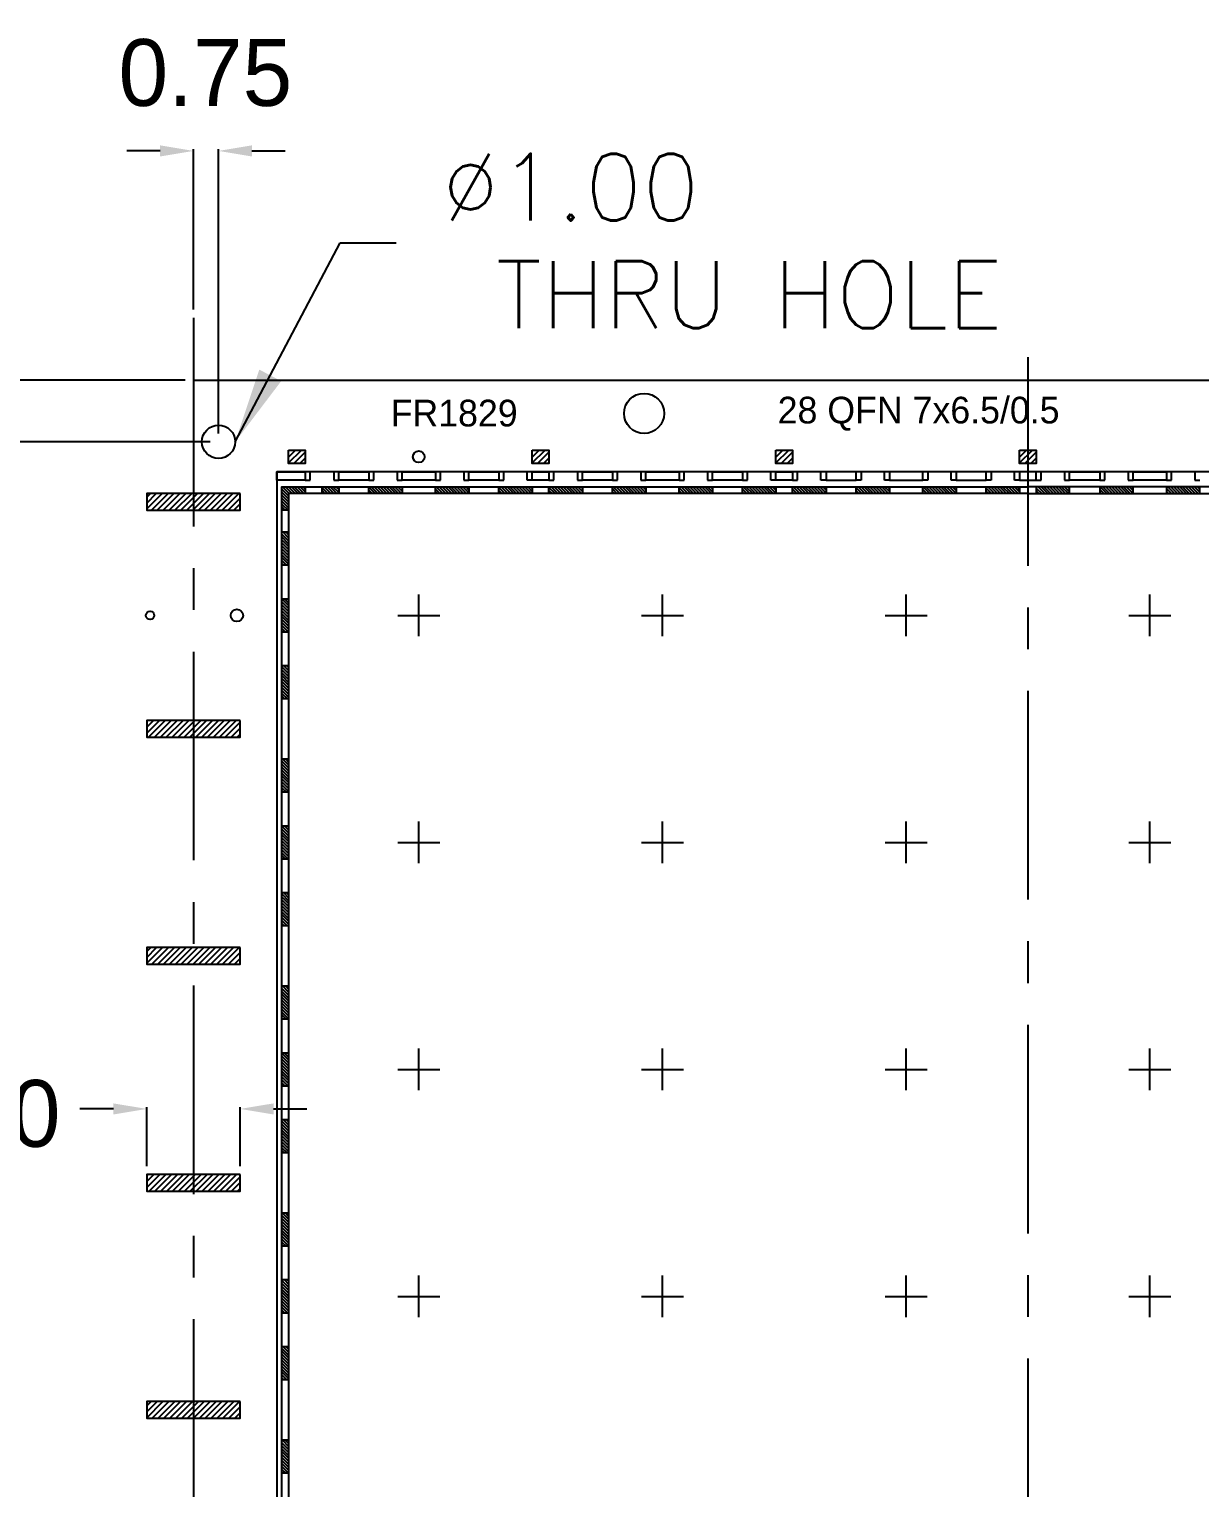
# Model space of a CAD drawing. Extents: x -371 to -96, y -307 to -115.
# Drawn here: x -291.71 to -256.64, y -258.86 to -215.17 of the extents above; entities that cross this region are included whole.
import ezdxf

# ---------------------------------------------------------------- set-up
doc = ezdxf.new("R2010")
doc.units = 0
doc.header["$LTSCALE"] = 5
doc.header["$MEASUREMENT"] = 0
doc.linetypes.add('CENTER', pattern=[2, 1.25, -0.25, 0.25, -0.25])
doc.layers.get('0').update_dxf_attribs({"linetype": 'CONTINUOUS'})
doc.layers.get('DEFPOINTS').update_dxf_attribs({"linetype": 'CONTINUOUS'})
for name, color, linetype in [('CENTER', 1, 'CENTER'), ('DIM', 3, 'CONTINUOUS'), ('half_bottom', 4, 'CONTINUOUS'), ('half_top', 6, 'CONTINUOUS')]:
    doc.layers.add(name, color=color, linetype=linetype)
doc.styles.add('ROMANS', font='romans.shx', dxfattribs={"height": 2})
doc.dimstyles.new('FRAME', dxfattribs={"dimscale": 25, "dimtxt": 0.08, "dimasz": 0.09, "dimexe": 0.04, "dimexo": 0.04, "dimgap": 0.04, "dimtad": 0, "dimdec": 3, "dimlfac": 0.1, "dimzin": 0, "dimdsep": 46, "dimtxsty": 'ROMANS', "dimcen": 0.04, "dimadec": 0, "dimazin": 0, "dimtfac": 1, "dimtdec": 3, "dimtofl": 0, "dimtmove": 2, "dimatfit": 3, "dimfxl": 1, "dimtolj": 1, "dimtzin": 0, "dimarcsym": 0})
doc.dimstyles.get("Standard").update_dxf_attribs({"dimtxt": 0.3, "dimasz": 0.2, "dimexe": 0.05, "dimexo": 0.15, "dimgap": 0.05, "dimtad": 0, "dimtoh": 1, "dimdec": 3, "dimdsep": 46, "dimtxsty": 'STANDARD', "dimcen": 0.5, "dimadec": 0, "dimazin": 0, "dimtfac": 1, "dimtdec": 3, "dimtofl": 0, "dimtmove": 0, "dimatfit": 3, "dimfxl": 1, "dimtolj": 1, "dimtzin": 0, "dimarcsym": 0})
pattern_1 = [(135, (-6.27367, 0.015), (-0.044194174, -0.044194174), [])]

# ---------------------------------------------------------------- blocks, each defined once
blk = doc.blocks.new('*D40')
at = {"layer": 'DEFPOINTS', "color": 0, "linetype": 'Continuous', "transparency": 16777216}
for p in [(-76.799, 195.546), (-76.799, 190.545), (-76.049, 186.832)]:
    blk.add_point(p, dxfattribs=at)
at = {"layer": 'DIM', "color": 0, "linetype": 'Continuous', "lineweight": -2, "transparency": 16777216}
for p, q in [((-77.799, 195.546), (-78.799, 195.546)), ((-76.799, 190.795), (-76.799, 195.596)), ((-76.049, 187.082), (-76.049, 195.596)), ((-75.049, 195.546), (-74.049, 195.546))]:
    blk.add_line(p, q, dxfattribs=at)
at = {"layer": 'DIM', "color": 0, "linetype": 'Continuous', "transparency": 16777216}
for points in [[(-77.799, 195.713), (-77.799, 195.379), (-76.799, 195.546)], [(-75.049, 195.713), (-75.049, 195.379), (-76.049, 195.546)]]:
    blk.add_solid(points, dxfattribs=at)
at = {"layer": 'DIM', "color": 0, "linetype": 'Continuous', "transparency": 16777216, "insert": (-76.443, 197.881), "char_height": 2, "attachment_point": 5}
blk.add_mtext('\\A1;0.75', dxfattribs=at)
blk = doc.blocks.new('*D45')
at = {"layer": 'DEFPOINTS', "color": 0, "linetype": 'Continuous', "transparency": 16777216}
for p in [(-78.2, 166.847), (-78.2, 164.882), (-75.399, 164.882)]:
    blk.add_point(p, dxfattribs=at)
at = {"layer": 'DIM', "color": 0, "linetype": 'Continuous', "lineweight": -2, "transparency": 16777216}
for p, q in [((-79.2, 166.847), (-80.2, 166.847)), ((-78.2, 165.132), (-78.2, 166.897)), ((-75.399, 165.132), (-75.399, 166.897)), ((-74.399, 166.847), (-73.399, 166.847))]:
    blk.add_line(p, q, dxfattribs=at)
at = {"layer": 'DIM', "color": 0, "linetype": 'Continuous', "transparency": 16777216}
for points in [[(-79.2, 167.013), (-79.2, 166.68), (-78.2, 166.847)], [(-74.399, 167.013), (-74.399, 166.68), (-75.399, 166.847)]]:
    blk.add_solid(points, dxfattribs=at)
at = {"layer": 'DIM', "color": 0, "linetype": 'Continuous', "transparency": 16777216, "insert": (-83.386, 166.698), "char_height": 2, "attachment_point": 5}
blk.add_mtext('\\A1;2.80', dxfattribs=at)
blk = doc.blocks.new('*D53')
at = {"layer": 'DEFPOINTS', "color": 0, "linetype": 'Continuous', "transparency": 16777216}
for p in [(-76.799, 188.682), (-82.912, 186.832), (-76.049, 186.832)]:
    blk.add_point(p, dxfattribs=at)
at = {"layer": 'DIM', "color": 0, "linetype": 'Continuous', "lineweight": -2, "transparency": 16777216}
for p, q in [((-82.912, 189.682), (-82.912, 190.682)), ((-77.049, 188.682), (-82.962, 188.682)), ((-76.299, 186.832), (-82.962, 186.832)), ((-82.912, 185.832), (-82.912, 184.832)), ((-83.912, 184.832), (-82.912, 184.832))]:
    blk.add_line(p, q, dxfattribs=at)
at = {"layer": 'DIM', "color": 0, "linetype": 'Continuous', "transparency": 16777216}
for points in [[(-83.079, 189.682), (-82.745, 189.682), (-82.912, 188.682)], [(-83.079, 185.832), (-82.745, 185.832), (-82.912, 186.832)]]:
    blk.add_solid(points, dxfattribs=at)
at = {"layer": 'DIM', "color": 0, "linetype": 'Continuous', "transparency": 16777216, "insert": (-87.579, 184.832), "char_height": 2, "attachment_point": 5}
blk.add_mtext('\\A1;1.85', dxfattribs=at)

msp = doc.modelspace()

# ---------------------------------------------------------------- hatches: boundary and pattern name
at = {"layer": 'half_bottom'}
h = msp.add_hatch(dxfattribs=at)
h.set_pattern_fill('ANSI31,_O', color=256)
h.set_pattern_definition([(45, (-206.92747, -413.31123), (-0.08838835, 0.08838835), [])])
h.paths.add_polyline_path([(-283.9367, -227.7783), (-283.4367, -227.7783), (-283.4367, -228.1783), (-283.9367, -228.1783)])
h = msp.add_hatch(dxfattribs=at)
h.set_pattern_fill('ANSI31,_O', color=256)
h.set_pattern_definition([(45, (-199.62747, -413.31123), (-0.08838835, 0.08838835), [])])
h.paths.add_polyline_path([(-276.6367, -227.7783), (-276.1367, -227.7783), (-276.1367, -228.1783), (-276.6367, -228.1783)])
h = msp.add_hatch(dxfattribs=at)
h.set_pattern_fill('ANSI31,_O', color=256)
h.set_pattern_definition([(45, (-192.32747, -413.31123), (-0.08838835, 0.08838835), [])])
h.paths.add_polyline_path([(-269.3367, -227.7783), (-268.8367, -227.7783), (-268.8367, -228.1783), (-269.3367, -228.1783)])
h = msp.add_hatch(dxfattribs=at)
h.set_pattern_fill('ANSI31,_O', color=256)
h.set_pattern_definition([(45, (-185.02747, -413.31123), (-0.08838835, 0.08838835), [])])
h.paths.add_polyline_path([(-262.0367, -227.7783), (-261.5367, -227.7783), (-261.5367, -228.1783), (-262.0367, -228.1783)])
h = msp.add_hatch(dxfattribs=at)
h.set_pattern_fill('ANSI31,_O', color=256)
h.set_pattern_definition([(45, (687.17375, 1e-12), (-0.088388348, 0.088388348), [])])
h.paths.add_polyline_path([(-285.3867, -229.5783), (-285.3867, -229.0783), (-288.1867, -229.0783), (-288.1867, -229.5783)])
h.paths.add_polyline_path([(-288.1867, -235.8783), (-288.1867, -236.3783), (-285.3867, -236.3783), (-285.3867, -235.8783)])
h.paths.add_polyline_path([(-285.3867, -243.1783), (-285.3867, -242.6783), (-288.1867, -242.6783), (-288.1867, -243.1783)])
h.paths.add_polyline_path([(-285.3867, -249.9783), (-285.3867, -249.4783), (-288.1867, -249.4783), (-288.1867, -249.9783)])
h.paths.add_polyline_path([(-288.1867, -256.2783), (-288.1867, -256.7783), (-285.3867, -256.7783), (-285.3867, -256.2783)])
h.paths.add_polyline_path([(-285.3867, -263.0783), (-288.1867, -263.0783), (-288.1867, -263.5783), (-285.3867, -263.5783)])
h.paths.add_polyline_path([(-285.3867, -270.3783), (-285.3867, -269.8783), (-288.1867, -269.8783), (-288.1867, -270.3783)])
h.paths.add_polyline_path([(-285.3867, -277.1783), (-285.3867, -276.6783), (-288.1867, -276.6783), (-288.1867, -277.1783)])
h.paths.add_polyline_path([(-285.3867, -283.4783), (-288.1867, -283.4783), (-288.1867, -283.9783), (-285.3867, -283.9783)])
h.paths.add_polyline_path([(-285.3867, -290.2783), (-288.1867, -290.2783), (-288.1867, -290.7783), (-285.3867, -290.7783)])
at = {"layer": 'half_top'}
h = msp.add_hatch(dxfattribs=at)
h.set_pattern_fill('ANSI31', color=256, scale=0.5, angle=90)
h.set_pattern_definition([(135, (-6.28367, 0.015), (-0.044194174, -0.044194174), [])])
h.paths.add_polyline_path([(-283.9367, -229.5783), (-284.1367, -229.5783), (-284.1367, -228.8783), (-283.4367, -228.8783), (-283.4367, -229.0783), (-283.9367, -229.0783)])
h = msp.add_hatch(dxfattribs=at)
h.set_pattern_fill('ANSI31', color=256, scale=0.5, angle=90)
h.set_pattern_definition(pattern_1)
h.paths.add_polyline_path([(-263.9367, -229.0783), (-264.9367, -229.0783), (-264.9367, -228.8783), (-263.9367, -228.8783)])
h.paths.add_polyline_path([(-262.0367, -229.0783), (-263.0367, -229.0783), (-263.0367, -228.8783), (-262.0367, -228.8783)])
h.paths.add_polyline_path([(-280.5367, -229.0783), (-281.5367, -229.0783), (-281.5367, -228.8783), (-280.5367, -228.8783)])
h.paths.add_polyline_path([(-278.5367, -229.0783), (-279.5367, -229.0783), (-279.5367, -228.8783), (-278.5367, -228.8783)])
h.paths.add_polyline_path([(-276.6367, -229.0783), (-277.6367, -229.0783), (-277.6367, -228.8783), (-276.6367, -228.8783)])
h.paths.add_polyline_path([(-275.1367, -229.0783), (-276.1367, -229.0783), (-276.1367, -228.8783), (-275.1367, -228.8783)])
h.paths.add_polyline_path([(-273.2367, -229.0783), (-274.2367, -229.0783), (-274.2367, -228.8783), (-273.2367, -228.8783)])
h.paths.add_polyline_path([(-271.2367, -229.0783), (-272.2367, -229.0783), (-272.2367, -228.8783), (-271.2367, -228.8783)])
h.paths.add_polyline_path([(-269.3367, -229.0783), (-270.3367, -229.0783), (-270.3367, -228.8783), (-269.3367, -228.8783)])
h.paths.add_polyline_path([(-267.8367, -229.0783), (-268.8367, -229.0783), (-268.8367, -228.8783), (-267.8367, -228.8783)])
h.paths.add_polyline_path([(-265.9367, -229.0783), (-266.9367, -229.0783), (-266.9367, -228.8783), (-265.9367, -228.8783)])
h.paths.add_polyline_path([(-282.4367, -229.0783), (-282.9367, -229.0783), (-282.9367, -228.8783), (-282.4367, -228.8783)])
h = msp.add_hatch(dxfattribs=at)
h.set_pattern_fill('ANSI31', color=256, scale=0.5, angle=90)
h.set_pattern_definition(pattern_1)
h.paths.add_polyline_path([(-259.6367, -229.0783), (-258.6367, -229.0783), (-258.6367, -228.8783), (-259.6367, -228.8783)])
h.paths.add_polyline_path([(-261.5367, -229.0783), (-260.5367, -229.0783), (-260.5367, -228.8783), (-261.5367, -228.8783)])
h.paths.add_polyline_path([(-243.0367, -229.0783), (-242.0367, -229.0783), (-242.0367, -228.8783), (-243.0367, -228.8783)])
h.paths.add_polyline_path([(-245.0367, -229.0783), (-244.0367, -229.0783), (-244.0367, -228.8783), (-245.0367, -228.8783)])
h.paths.add_polyline_path([(-246.9367, -229.0783), (-245.9367, -229.0783), (-245.9367, -228.8783), (-246.9367, -228.8783)])
h.paths.add_polyline_path([(-248.4367, -229.0783), (-247.4367, -229.0783), (-247.4367, -228.8783), (-248.4367, -228.8783)])
h.paths.add_polyline_path([(-250.3367, -229.0783), (-249.3367, -229.0783), (-249.3367, -228.8783), (-250.3367, -228.8783)])
h.paths.add_polyline_path([(-252.3367, -229.0783), (-251.3367, -229.0783), (-251.3367, -228.8783), (-252.3367, -228.8783)])
h.paths.add_polyline_path([(-254.2367, -229.0783), (-253.2367, -229.0783), (-253.2367, -228.8783), (-254.2367, -228.8783)])
h.paths.add_polyline_path([(-255.7367, -229.0783), (-254.7367, -229.0783), (-254.7367, -228.8783), (-255.7367, -228.8783)])
h.paths.add_polyline_path([(-257.6367, -229.0783), (-256.6367, -229.0783), (-256.6367, -228.8783), (-257.6367, -228.8783)])
h.paths.add_polyline_path([(-241.1367, -229.0783), (-240.6367, -229.0783), (-240.6367, -228.8783), (-241.1367, -228.8783)])
h = msp.add_hatch(dxfattribs=at)
h.set_pattern_fill('ANSI31', color=256, scale=0.5, angle=90)
h.set_pattern_definition([(135, (-6.28367, 1e-12), (-0.044194174, -0.044194174), [])])
h.paths.add_polyline_path([(-283.9367, -231.2283), (-284.1367, -231.2283), (-284.1367, -230.2283), (-283.9367, -230.2283)])
h.paths.add_polyline_path([(-283.9367, -233.2283), (-284.1367, -233.2283), (-284.1367, -232.2283), (-283.9367, -232.2283)])
h.paths.add_polyline_path([(-283.9367, -235.2283), (-284.1367, -235.2283), (-284.1367, -234.2283), (-283.9367, -234.2283)])
h.paths.add_polyline_path([(-283.9367, -238.0283), (-284.1367, -238.0283), (-284.1367, -237.0283), (-283.9367, -237.0283)])
h.paths.add_polyline_path([(-283.9367, -240.0283), (-284.1367, -240.0283), (-284.1367, -239.0283), (-283.9367, -239.0283)])
h.paths.add_polyline_path([(-283.9367, -242.0283), (-284.1367, -242.0283), (-284.1367, -241.0283), (-283.9367, -241.0283)])
h.paths.add_polyline_path([(-283.9367, -244.8283), (-284.1367, -244.8283), (-284.1367, -243.8283), (-283.9367, -243.8283)])
h.paths.add_polyline_path([(-283.9367, -246.8283), (-284.1367, -246.8283), (-284.1367, -245.8283), (-283.9367, -245.8283)])
h.paths.add_polyline_path([(-283.9367, -248.8283), (-284.1367, -248.8283), (-284.1367, -247.8283), (-283.9367, -247.8283)])
h.paths.add_polyline_path([(-283.9367, -251.6283), (-284.1367, -251.6283), (-284.1367, -250.6283), (-283.9367, -250.6283)])
h.paths.add_polyline_path([(-283.9367, -253.6283), (-284.1367, -253.6283), (-284.1367, -252.6283), (-283.9367, -252.6283)])
h.paths.add_polyline_path([(-283.9367, -255.6283), (-284.1367, -255.6283), (-284.1367, -254.6283), (-283.9367, -254.6283)])
h.paths.add_polyline_path([(-283.9367, -258.4283), (-284.1367, -258.4283), (-284.1367, -257.4283), (-283.9367, -257.4283)])
h.paths.add_polyline_path([(-283.9367, -259.9283), (-284.1367, -259.9283), (-284.1367, -259.4283), (-283.9367, -259.4283)])

# ---------------------------------------------------------------- linework, layer by layer
for p, q in [((-286.7867, -225.6783), (-238.1854, -225.6783)), ((-284.1367, -259.9283), (-284.1367, -228.8783)), ((-284.1367, -228.8783), (-261.7867, -228.8783)), ((-239.4367, -228.8783), (-261.7867, -228.8783)), ((-283.9367, -229.0783), (-283.9367, -259.9283)), ((-261.7867, -229.0783), (-283.9367, -229.0783)), ((-261.7867, -229.0783), (-239.6367, -229.0783))]:
    msp.add_line(p, q)
for points in [[(-284.2867, -291.4283), (-239.2867, -291.4283), (-239.2867, -228.4283), (-284.2867, -228.4283)], [(-284.2867, -228.4283), (-283.4367, -228.4283), (-283.4367, -228.6783), (-284.2867, -228.6783)], [(-282.4367, -228.4283), (-281.5367, -228.4283), (-281.5367, -228.6783), (-282.4367, -228.6783)], [(-280.5367, -228.4283), (-279.5367, -228.4283), (-279.5367, -228.6783), (-280.5367, -228.6783)], [(-278.5367, -228.4283), (-277.6367, -228.4283), (-277.6367, -228.6783), (-278.5367, -228.6783)], [(-276.1367, -228.6783), (-276.6367, -228.6783), (-276.6367, -228.4283), (-276.1367, -228.4283)], [(-275.1367, -228.4283), (-274.2367, -228.4283), (-274.2367, -228.6783), (-275.1367, -228.6783)], [(-273.2367, -228.4283), (-272.2367, -228.4283), (-272.2367, -228.6783), (-273.2367, -228.6783)], [(-271.2367, -228.4283), (-270.3367, -228.4283), (-270.3367, -228.6783), (-271.2367, -228.6783)], [(-268.8367, -228.6783), (-269.3367, -228.6783), (-269.3367, -228.4283), (-268.8367, -228.4283)], [(-268.8367, -228.6783), (-269.3367, -228.6783), (-269.3367, -228.4283), (-268.8367, -228.4283)], [(-266.9367, -228.4283), (-267.8367, -228.4283), (-267.8367, -228.6783), (-266.9367, -228.6783)], [(-264.9367, -228.4283), (-265.9367, -228.4283), (-265.9367, -228.6783), (-264.9367, -228.6783)], [(-263.0367, -228.4283), (-263.9367, -228.4283), (-263.9367, -228.6783), (-263.0367, -228.6783)], [(-262.0367, -228.6783), (-261.5367, -228.6783), (-261.5367, -228.4283), (-262.0367, -228.4283)], [(-260.5367, -228.4283), (-259.6367, -228.4283), (-259.6367, -228.6783), (-260.5367, -228.6783)], [(-258.6367, -228.4283), (-257.6367, -228.4283), (-257.6367, -228.6783), (-258.6367, -228.6783)]]:
    msp.add_lwpolyline(points, close=True)
for centre, radius in [((-273.2867, -226.6783), 0.6), ((-286.0367, -227.5283), 0.5), ((-280.0367, -227.9783), 0.175), ((-288.0867, -232.7283), 0.125), ((-285.4867, -232.7283), 0.185)]:
    msp.add_circle(centre, radius)
at = {"layer": 'CENTER'}
for p, q in [((-286.7867, -223.8156), (-286.7867, -298.079)), ((-261.7867, -224.9916), (-261.7867, -298.4805)), ((-280.0367, -233.3557), (-280.0367, -232.1009)), ((-272.7367, -233.3557), (-272.7367, -232.1009)), ((-265.4367, -233.3557), (-265.4367, -232.1009)), ((-258.1367, -233.3557), (-258.1367, -232.1009)), ((-280.664, -232.7283), (-279.4093, -232.7283)), ((-273.364, -232.7283), (-272.1093, -232.7283)), ((-266.064, -232.7283), (-264.8093, -232.7283)), ((-258.764, -232.7283), (-257.5093, -232.7283)), ((-280.0367, -240.1557), (-280.0367, -238.9009)), ((-272.7367, -240.1557), (-272.7367, -238.9009)), ((-265.4367, -240.1557), (-265.4367, -238.9009)), ((-258.1367, -240.1557), (-258.1367, -238.9009)), ((-280.664, -239.5283), (-279.4093, -239.5283)), ((-273.364, -239.5283), (-272.1093, -239.5283)), ((-266.064, -239.5283), (-264.8093, -239.5283)), ((-258.764, -239.5283), (-257.5093, -239.5283)), ((-280.0367, -246.9557), (-280.0367, -245.7009)), ((-272.7367, -246.9557), (-272.7367, -245.7009)), ((-265.4367, -246.9557), (-265.4367, -245.7009)), ((-258.1367, -246.9557), (-258.1367, -245.7009)), ((-280.664, -246.3283), (-279.4093, -246.3283)), ((-273.364, -246.3283), (-272.1093, -246.3283)), ((-266.064, -246.3283), (-264.8093, -246.3283)), ((-258.764, -246.3283), (-257.5093, -246.3283)), ((-280.0367, -253.7557), (-280.0367, -252.5009)), ((-272.7367, -253.7557), (-272.7367, -252.5009)), ((-265.4367, -253.7557), (-265.4367, -252.5009)), ((-258.1367, -253.7557), (-258.1367, -252.5009)), ((-280.664, -253.1283), (-279.4093, -253.1283)), ((-273.364, -253.1283), (-272.1093, -253.1283)), ((-266.064, -253.1283), (-264.8093, -253.1283)), ((-258.764, -253.1283), (-257.5093, -253.1283))]:
    msp.add_line(p, q, dxfattribs=at)
at = {"layer": 'half_bottom'}
for p, q in [((-283.2867, -228.6783), (-283.2867, -228.4283)), ((-282.5867, -228.4283), (-282.5867, -228.6783)), ((-281.3867, -228.6783), (-281.3867, -228.4283)), ((-280.6867, -228.4283), (-280.6867, -228.6783)), ((-279.3867, -228.6783), (-279.3867, -228.4283)), ((-278.6867, -228.4283), (-278.6867, -228.6783)), ((-277.4867, -228.6783), (-277.4867, -228.4283)), ((-276.7867, -228.6783), (-276.7867, -228.4283)), ((-275.9867, -228.6783), (-275.9867, -228.4283)), ((-275.2867, -228.4283), (-275.2867, -228.6783)), ((-274.0867, -228.6783), (-274.0867, -228.4283)), ((-273.3867, -228.4283), (-273.3867, -228.6783)), ((-272.0867, -228.6783), (-272.0867, -228.4283)), ((-271.3867, -228.4283), (-271.3867, -228.6783)), ((-270.1867, -228.6783), (-270.1867, -228.4283)), ((-269.4867, -228.6783), (-269.4867, -228.4283)), ((-268.6867, -228.6783), (-268.6867, -228.4283)), ((-267.9867, -228.6783), (-267.9867, -228.4283)), ((-266.7867, -228.4283), (-266.7867, -228.6783)), ((-266.0867, -228.6783), (-266.0867, -228.4283)), ((-264.7867, -228.4283), (-264.7867, -228.6783)), ((-264.0867, -228.6783), (-264.0867, -228.4283)), ((-262.8867, -228.4283), (-262.8867, -228.6783)), ((-262.1867, -228.6783), (-262.1867, -228.4283)), ((-261.3867, -228.6783), (-261.3867, -228.4283)), ((-260.6867, -228.4283), (-260.6867, -228.6783)), ((-259.4867, -228.6783), (-259.4867, -228.4283)), ((-258.7867, -228.4283), (-258.7867, -228.6783)), ((-257.4867, -228.6783), (-257.4867, -228.4283)), ((-256.7867, -228.4283), (-256.7867, -228.6783)), ((-283.4367, -228.6783), (-283.2867, -228.6783)), ((-282.5867, -228.6783), (-282.4367, -228.6783)), ((-281.5367, -228.6783), (-281.3867, -228.6783)), ((-280.6867, -228.6783), (-280.5367, -228.6783)), ((-279.5367, -228.6783), (-279.3867, -228.6783)), ((-278.6867, -228.6783), (-278.5367, -228.6783)), ((-277.6367, -228.6783), (-277.4867, -228.6783)), ((-276.6367, -228.6783), (-276.7867, -228.6783)), ((-276.1367, -228.6783), (-275.9867, -228.6783)), ((-275.2867, -228.6783), (-275.1367, -228.6783)), ((-274.2367, -228.6783), (-274.0867, -228.6783)), ((-273.3867, -228.6783), (-273.2367, -228.6783)), ((-272.2367, -228.6783), (-272.0867, -228.6783)), ((-271.3867, -228.6783), (-271.2367, -228.6783)), ((-270.3367, -228.6783), (-270.1867, -228.6783)), ((-269.3367, -228.6783), (-269.4867, -228.6783)), ((-268.8367, -228.6783), (-268.6867, -228.6783)), ((-267.8367, -228.6783), (-267.9867, -228.6783)), ((-266.7867, -228.6783), (-266.9367, -228.6783)), ((-265.9367, -228.6783), (-266.0867, -228.6783)), ((-264.7867, -228.6783), (-264.9367, -228.6783)), ((-263.9367, -228.6783), (-264.0867, -228.6783)), ((-262.8867, -228.6783), (-263.0367, -228.6783)), ((-262.0367, -228.6783), (-262.1867, -228.6783)), ((-261.5367, -228.6783), (-261.3867, -228.6783)), ((-260.6867, -228.6783), (-260.5367, -228.6783)), ((-259.6367, -228.6783), (-259.4867, -228.6783)), ((-258.7867, -228.6783), (-258.6367, -228.6783)), ((-257.6367, -228.6783), (-257.4867, -228.6783)), ((-256.7867, -228.6783), (-256.6367, -228.6783))]:
    msp.add_line(p, q, dxfattribs=at)
for points in [[(-283.9367, -227.7783), (-283.4367, -227.7783), (-283.4367, -228.1783), (-283.9367, -228.1783)], [(-276.6367, -227.7783), (-276.1367, -227.7783), (-276.1367, -228.1783), (-276.6367, -228.1783)], [(-269.3367, -227.7783), (-268.8367, -227.7783), (-268.8367, -228.1783), (-269.3367, -228.1783)], [(-262.0367, -227.7783), (-261.5367, -227.7783), (-261.5367, -228.1783), (-262.0367, -228.1783)], [(-285.3867, -229.0783), (-288.1867, -229.0783), (-288.1867, -229.5783), (-285.3867, -229.5783)], [(-285.3867, -235.8783), (-288.1867, -235.8783), (-288.1867, -236.3783), (-285.3867, -236.3783)], [(-285.3867, -242.6783), (-288.1867, -242.6783), (-288.1867, -243.1783), (-285.3867, -243.1783)], [(-285.3867, -249.4783), (-288.1867, -249.4783), (-288.1867, -249.9783), (-285.3867, -249.9783)], [(-285.3867, -256.2783), (-288.1867, -256.2783), (-288.1867, -256.7783), (-285.3867, -256.7783)]]:
    msp.add_lwpolyline(points, close=True, dxfattribs=at)
at = {"layer": 'half_top'}
for points in [[(-283.9367, -229.5783), (-284.1367, -229.5783), (-284.1367, -228.8783), (-283.4367, -228.8783), (-283.4367, -229.0783), (-283.9367, -229.0783)], [(-282.4367, -229.0783), (-282.9367, -229.0783), (-282.9367, -228.8783), (-282.4367, -228.8783), (-282.4367, -229.0783)], [(-280.5367, -229.0783), (-281.5367, -229.0783), (-281.5367, -228.8783), (-280.5367, -228.8783), (-280.5367, -229.0783)], [(-278.5367, -229.0783), (-279.5367, -229.0783), (-279.5367, -228.8783), (-278.5367, -228.8783), (-278.5367, -229.0783)], [(-276.6367, -229.0783), (-277.6367, -229.0783), (-277.6367, -228.8783), (-276.6367, -228.8783), (-276.6367, -229.0783)], [(-275.1367, -229.0783), (-276.1367, -229.0783), (-276.1367, -228.8783), (-275.1367, -228.8783), (-275.1367, -229.0783)], [(-273.2367, -229.0783), (-274.2367, -229.0783), (-274.2367, -228.8783), (-273.2367, -228.8783), (-273.2367, -229.0783)], [(-271.2367, -229.0783), (-272.2367, -229.0783), (-272.2367, -228.8783), (-271.2367, -228.8783), (-271.2367, -229.0783)], [(-269.3367, -229.0783), (-270.3367, -229.0783), (-270.3367, -228.8783), (-269.3367, -228.8783), (-269.3367, -229.0783)], [(-267.8367, -229.0783), (-268.8367, -229.0783), (-268.8367, -228.8783), (-267.8367, -228.8783), (-267.8367, -229.0783)], [(-265.9367, -229.0783), (-266.9367, -229.0783), (-266.9367, -228.8783), (-265.9367, -228.8783), (-265.9367, -229.0783)], [(-263.9367, -229.0783), (-264.9367, -229.0783), (-264.9367, -228.8783), (-263.9367, -228.8783), (-263.9367, -229.0783)], [(-262.0367, -229.0783), (-263.0367, -229.0783), (-263.0367, -228.8783), (-262.0367, -228.8783), (-262.0367, -229.0783)], [(-261.5367, -229.0783), (-260.5367, -229.0783), (-260.5367, -228.8783), (-261.5367, -228.8783), (-261.5367, -229.0783)], [(-259.6367, -229.0783), (-258.6367, -229.0783), (-258.6367, -228.8783), (-259.6367, -228.8783), (-259.6367, -229.0783)], [(-257.6367, -229.0783), (-256.6367, -229.0783), (-256.6367, -228.8783), (-257.6367, -228.8783), (-257.6367, -229.0783)], [(-283.9367, -231.2283), (-284.1367, -231.2283), (-284.1367, -230.2283), (-283.9367, -230.2283), (-283.9367, -231.2283)], [(-283.9367, -233.2283), (-284.1367, -233.2283), (-284.1367, -232.2283), (-283.9367, -232.2283), (-283.9367, -233.2283)], [(-283.9367, -235.2283), (-284.1367, -235.2283), (-284.1367, -234.2283), (-283.9367, -234.2283), (-283.9367, -235.2283)], [(-283.9367, -238.0283), (-284.1367, -238.0283), (-284.1367, -237.0283), (-283.9367, -237.0283), (-283.9367, -238.0283)], [(-283.9367, -240.0283), (-284.1367, -240.0283), (-284.1367, -239.0283), (-283.9367, -239.0283), (-283.9367, -240.0283)], [(-283.9367, -242.0283), (-284.1367, -242.0283), (-284.1367, -241.0283), (-283.9367, -241.0283), (-283.9367, -242.0283)], [(-283.9367, -244.8283), (-284.1367, -244.8283), (-284.1367, -243.8283), (-283.9367, -243.8283), (-283.9367, -244.8283)], [(-283.9367, -246.8283), (-284.1367, -246.8283), (-284.1367, -245.8283), (-283.9367, -245.8283), (-283.9367, -246.8283)], [(-283.9367, -248.8283), (-284.1367, -248.8283), (-284.1367, -247.8283), (-283.9367, -247.8283), (-283.9367, -248.8283)], [(-283.9367, -251.6283), (-284.1367, -251.6283), (-284.1367, -250.6283), (-283.9367, -250.6283), (-283.9367, -251.6283)], [(-283.9367, -253.6283), (-284.1367, -253.6283), (-284.1367, -252.6283), (-283.9367, -252.6283), (-283.9367, -253.6283)], [(-283.9367, -255.6283), (-284.1367, -255.6283), (-284.1367, -254.6283), (-283.9367, -254.6283), (-283.9367, -255.6283)], [(-283.9367, -258.4283), (-284.1367, -258.4283), (-284.1367, -257.4283), (-283.9367, -257.4283), (-283.9367, -258.4283)]]:
    msp.add_lwpolyline(points, close=True, dxfattribs=at)

# ---------------------------------------------------------------- texts
at = {"linetype": 'Continuous'}
for s, p in [('FR1829', (-280.8808, -227.0675)), ('28 QFN 7x6.5/0.5', (-269.2842, -226.9783))]:
    msp.add_text(s, height=0.8, dxfattribs=at).set_placement(p)
at = {"layer": 'DIM', "char_height": 2, "attachment_point": 3, "style": 'ROMANS'}
for s, insert in [('{\\Fromans.shx|c0;%%C1.00}', (-271.6283, -218.8998)), ('{\\Fromans.shx|c0;THRU HOLE}', (-262.557, -222.1196))]:
    msp.add_mtext(s, dxfattribs=dict(at, insert=insert))

# ---------------------------------------------------------------- dimensions: what is measured, and where the dimension line sits
at = {"layer": 'DIM', "linetype": 'Continuous'}
dim = msp.add_linear_dim(base=(-286.7867, -218.8143), p1=(-286.0367, -227.5283), p2=(-286.7867, -223.8156), dimstyle='STANDARD', override={"dimtxt": 2, "dimasz": 1, "dimexo": 0.25, "dimgap": 1, "dimtmove": 2}, dxfattribs=at)
dim.commit()
dim.dimension.update_dxf_attribs({"geometry": '*D40', "text_midpoint": (-286.4303, -216.4793), "dimtype": 128, "insert": (-209.9878, -414.3604)})
dim = msp.add_linear_dim(base=(-292.8999, -227.5283), p1=(-286.7867, -225.6783), p2=(-286.0367, -227.5283), angle=90, dimstyle='STANDARD', override={"dimtxt": 2, "dimasz": 1, "dimexo": 0.25, "dimgap": 1, "dimtmove": 1}, dxfattribs=at)
dim.commit()
dim.dimension.update_dxf_attribs({"geometry": '*D53', "text_midpoint": (-293.7772, -227.8696), "dimtype": 128, "insert": (-209.9878, -414.3604)})
dim = msp.add_linear_dim(base=(-288.1879, -247.5139), p1=(-285.3867, -249.4783), p2=(-288.1879, -249.4783), angle=180, text='<>0', dimstyle='STANDARD', override={"dimtxt": 2, "dimasz": 1, "dimexo": 0.25, "dimgap": 1, "dimdec": 2, "dimtmove": 1}, dxfattribs=at)
dim.commit()
dim.dimension.update_dxf_attribs({"geometry": '*D45', "text_midpoint": (-293.3738, -247.6625), "dimtype": 128, "insert": (-209.9878, -414.3604)})

# ---------------------------------------------------------------- leaders
msp.add_leader([(-285.5367, -227.5283), (-282.3902, -221.5634), (-280.7165, -221.5634)], dimstyle='FRAME', override={"dimgap": 0.04, "dimtad": 0}, dxfattribs=at)

doc.saveas('drawing.dxf')
